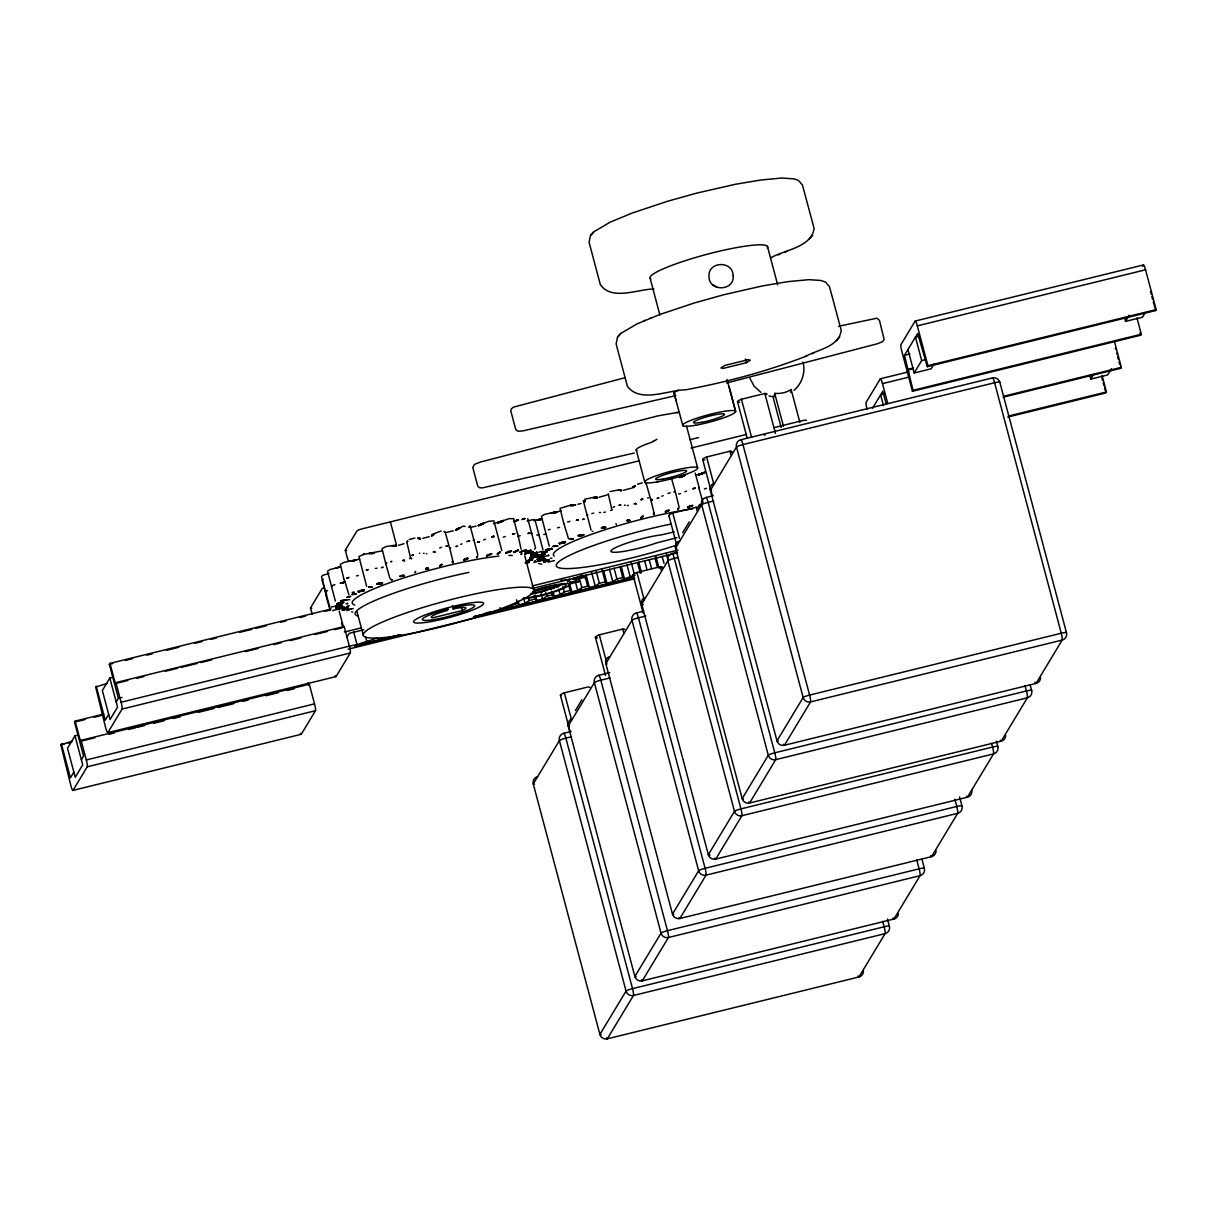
<?xml version="1.0" encoding="UTF-8"?>
<svg xmlns="http://www.w3.org/2000/svg" width="1217" height="1217" viewBox="0 0 1217 1217"><rect width="100%" height="100%" fill="white"/><g stroke="black" fill="none" stroke-linecap="round" stroke-linejoin="round"><path stroke-width="1.5" d="M583.247 500.613L591.036 530.019M783.459 426.269L774.697 393.334A26.272 25.785 31.1 0 0 791.156 389.562L799.888 422.405M344.365 579.642L348.914 594.809M551.058 512.935L544.425 514.441L541.398 516.419L549.293 546.159M527.752 518.685L535.556 548L534.613 549.247M501.83 550.571L493.828 520.861L488.625 521.302L478.585 525.12M407.01 542.371L407.665 540.941L407.239 541.991M382.108 550.845L363.427 554.465L358.893 556.519L366.667 586.366M563.836 523.386L568.552 538.842M608.165 494.665L608.257 493.843L611.923 509.893M391.904 545.657L386.291 546.479L382.047 548.639L385.713 563.577L386.656 562.999L385.698 563.547L389.881 578.181M407.147 542.143L407.528 541.109M531.905 533.274L531.099 533.715M415.027 572.522L415.453 571.458M415.21 572.659L415.636 571.594M410.768 558.055L411.787 558.77L410.631 558.223L406.995 542.828M586.883 515.445L587.826 514.867M477.444 556.108L476.699 557.158M678.599 507.945L677.61 509.573L678.295 508.341M615.954 523.66L616.395 524.649M770.848 257.745C784.813 249.789 811.313 247.447 814.112 228.461L802.459 185.075L798.504 180.451L793.986 178.853L781.74 178.032L760.458 180.055L735.433 184.269L696.991 193.047L667.57 201.246L632.338 213.005L610.219 222.133L593.866 231.747L590.504 235.413L589.074 242.289L600.346 284.626C611.71 301.025 637.282 289.25 653.894 288.977M805.411 356.49C817.276 349.675 839.806 346.708 841.16 330.096L829.507 286.71L825.552 282.085L821.034 280.488L808.788 279.667L787.505 281.69L762.481 285.919L724.024 294.681L694.603 302.881L659.386 314.64L637.267 323.768L620.913 333.382L617.536 337.063L616.121 343.924L627.394 386.276C640.218 403.557 667.935 389.942 685.962 389.759C727.097 382.016 767.775 371.17 806.795 355.912M678.675 508.219L677.823 509.208L678.797 507.793M103.658 714.09L75.119 721.103L80.489 741.305L81.067 740.332L309.316 684.243L314.534 703.867A6.085 0.837 76.2 0 1 315.477 710.713L301.253 734.292L73.005 790.381A6.085 0.837 76.2 0 1 70.845 785.573L60.85 744.758L72.077 741.259M81.372 759.712L83.577 756.061L74.526 722.092L75.119 721.103M106.898 683.528L95.671 687.027L105.681 727.842A6.085 0.837 76.2 0 0 107.841 732.649L336.075 676.561L350.313 652.966A6.085 0.837 76.2 0 0 349.37 646.136L344.137 626.512L115.904 682.6L115.326 683.558L109.956 663.371L331.054 609.032M116.193 701.981L118.399 698.33L109.363 664.345L109.956 663.371M75.013 735.798L67.498 748.227L75.226 777.252L82.726 764.824L75.013 735.798L78.405 734.962M109.834 678.052L102.334 690.495L110.062 719.521L117.562 707.092L109.834 678.052L113.227 677.23M73.872 772.141L70.419 777.876L61.382 743.891M108.693 714.409L105.24 720.145L96.204 686.16M73.005 790.381L87.244 766.801A6.085 0.837 76.2 0 0 86.301 759.971L81.067 740.332M107.841 732.649L122.065 709.07A6.085 0.837 76.2 0 0 121.122 702.224L115.904 682.6M312.145 614.159L310.502 607.937L322.109 588.693A6.085 0.821 -14.9 0 1 324.254 587.552M348.214 561.083L345.324 550.206L356.946 530.962A6.085 0.821 -14.9 0 1 363.396 528.513L639.427 460.741M309.316 684.243L308.738 685.201L308.068 682.676M343.635 627.348L344.137 626.512M346.951 637.13L349.264 633.312L363.761 629.752M400.667 634.726L354.679 646.029C360.46 642.652 370.029 640.933 376.981 637.967L378.7 639.275L384.542 637.83M462.308 610.569A17.951 2.434 -14.9 0 0 453.256 608.972L454.184 607.435A27.078 3.681 -14.9 0 1 469.169 609.58A27.078 3.681 -14.9 0 1 425.083 620.427A27.078 3.681 -14.9 0 1 448.328 608.88L447.415 610.402A17.951 2.434 -14.9 0 0 432.933 617.78L462.308 610.569L461.38 607.07M575.382 710.591L581.909 699.76M682.661 532.742L689.202 521.91M908.856 371.778L880.332 378.791L866.093 402.386A6.085 0.837 76.2 0 0 867.036 409.216M912.461 391.296L913.054 390.322L904.49 355.273L917.648 333.458L927.324 366.667L1155.572 310.563L1156.15 309.605L1145.562 269.794A6.085 0.837 76.2 0 0 1143.402 264.971L915.154 321.06L900.93 344.654A6.085 0.837 76.2 0 0 901.873 351.485L912.461 391.296L1140.709 335.207L1141.303 334.234L1136.937 317.82M872.467 408.349L882.812 391.189L886.311 404.303M907.943 349.538L914.18 372.98L921.695 360.551L925.087 359.715M927.324 366.667L927.917 365.693L1156.15 309.605M933.971 364.142L931.157 368.812L914.18 372.98M1142.504 266.447L1143.402 264.971M1089.732 375.46L1090.706 379.111L1093.52 374.456M1124.569 317.728L1125.542 321.379L1129.285 315.157M1111.425 368.721L1107.683 374.942L1090.706 379.111M1145.319 312.541L1142.504 317.211L1125.542 321.379M1102.1 375.551L1106.466 391.965L1105.873 392.939L1007.813 417.051M1003.051 397.229L1120.735 368.295L1121.329 367.336L1114.696 342.449M330.02 609.854L325.867 595.28L326.688 594.733M543.01 549.901L535.1 520.313L533.426 519.568L527.067 521.028M477.368 556.565L476.44 557.736L477.596 556.184M349.096 605.792L346.389 606.994L348.671 605.883M587.385 515.05L587.385 515.019M468.788 527.417L469.001 526.413M385.698 563.547L386.671 563.03M613.14 507.306L614.631 506.637M432.141 535.602L433.769 533.959L431.548 535.83L432.841 535.115M633.296 487.439L634.924 485.796L632.703 487.667L634.011 486.952M698.771 487.606L702.985 502.408M590.504 235.413L592.131 233.649M592.268 233.481L593.866 231.747M617.536 337.063L619.179 335.284M619.316 335.116L620.913 333.382M809.32 239.004L812.697 235.322M836.368 340.638L839.745 336.957M611.786 510.029L610.675 510.501M433.739 551.833L433.085 552.062M634.894 503.671L633.874 504.005M539.222 535.328L538.523 535.632M439.596 565.753L441.71 564.292M640.75 517.59L642.865 516.145M439.778 565.89L441.877 564.445M640.933 517.727L643.032 516.282M499.335 552.381L497.403 554.07L500.096 552.107L498.468 552.898M699.942 505.177L698.558 505.907L700.505 504.218M323.296 579.17L322.201 580.463L326.262 594.885M794.016 390.307C802.049 383.614 805.73 372.189 802.961 362.088M521.089 549.217L517.636 533.381M567.624 582.213L568.354 580.813L566.666 580.205A26.455 3.59 -14.9 0 0 562.71 580.25L560.946 580.418M325.837 595.174L326.262 594.915M431.792 535.252L433.891 533.807L431.579 535.617M632.962 487.089L635.046 485.644L632.734 487.454M457.044 529.699L459.585 528.3L455.934 529.836L459.661 527.904L455.919 530.049L458.277 529.121M658.214 481.536L657.074 481.886M426.817 553.689L426.422 553.75M431.548 535.83L433.663 534.369M632.703 487.667L634.818 486.207M656.937 439.231L654.624 440.721M457.607 546.037L455.888 546.57L456.999 546.25M657.043 498.377L658.99 497.783M516.48 599.875L517.438 603.449L519.157 604.758L524.999 603.313L529.152 600.574L534.993 599.144L536.712 600.437L542.554 598.992L546.707 596.269L552.548 594.824L554.267 596.117L560.124 594.687L564.262 591.949L570.119 590.504L571.823 591.812L577.679 590.367L581.817 587.628L587.674 586.198L589.378 587.492L595.235 586.062L599.372 583.323L605.229 581.878L606.933 583.171L612.79 581.741L616.928 579.003L622.785 577.573L624.488 578.866L633.099 575.595M411.97 555.439L413.476 554.8M439.641 547.985L441.573 547.27M516.951 550.51L514.152 551.97L518.214 550.358L514 552.503L518.214 550.358M517.468 533.776L513.711 518.914M699.227 487.804L695.196 473.094M497.494 553.659L500.096 552.107M497.479 553.872L500.065 552.32M701.007 504.523L698.452 506.059L699.805 505.329M434.058 533.685L441.086 531.023M665.121 511.825L668.924 510.227M609.96 491.577L618.601 489.919M563.562 583.582L553.081 587.978A23.093 3.134 -14.9 0 1 532.529 593.333L530.597 593.668M467.495 558.04L463.829 559.79L467.617 558.238M455.919 530.049L459.6 528.087M641.116 499.639L642.728 499.076L641.131 499.655M569.267 579.018C569.495 587.522 580.007 575.732 584.905 577.771L585.514 576.767L573.739 579.444L572.598 578.699L582.928 575.093M409.52 558.649L410.418 558.314M383.279 567.183L381.438 567.609M479.285 541.763L477.49 542.204L479.559 541.626M584.449 519.02L582.913 519.4M680.531 493.554L678.645 494.041M480.015 525.242L483.392 523.721L478.433 525.44L483.423 523.356L478.433 525.653L481.673 524.588M681.185 477.079L684.547 475.558L679.603 477.277L684.578 475.193L679.588 477.49L682.843 476.425M523.432 518.838L525.105 518.64M332.743 585.362L334.918 584.647M637.495 484.199L642.257 482.86M456.132 529.486L463.388 526.124M515.582 551.118L518.229 550.145L514.091 552.351M460.726 544.41L461.958 543.832M661.896 496.247L663.128 495.669M529.076 550.662L525.501 552.183L530.795 550.434L525.485 552.548L530.795 550.236L527.311 551.316M345.689 608.363L342.327 609.884L347.819 608.287L342.433 610.067L347.606 607.922L343.924 609.017M546.859 560.216L543.482 561.722L549.11 560.261L543.893 562.193M667.966 493.493L670.217 492.779M652.799 441.725L650.41 442.76A27.383 3.712 -14.9 0 0 636.993 450.594M605.412 512.098L603.815 512.387M456.01 529.654L459.752 527.752M464.848 559.029L466.065 558.436M464.118 560.124L467.769 558.39M666.003 510.866L667.235 510.273M524.436 518.381L521.926 519.568L524.557 518.761M325.639 591.143L327.479 590.458M578.105 577.908L579.064 581.513L568.567 584.373M499.502 522.489L503.473 520.967L497.54 522.732L503.458 520.602L497.555 522.93L501.48 521.834M700.657 474.326L704.628 472.805L698.71 474.569L704.613 472.439L695.637 475.315M486.465 555.591L491.409 553.659M692.473 505.314L687.499 507.23L692.564 505.496M514.152 551.97L518.229 550.145M628.383 505.451L627.394 505.603M534.902 552.792L530.81 554.298L536.956 552.548L530.84 554.648L536.895 552.837M340.151 606.233L336.181 607.77L342.555 606.34L336.5 608.272M541.306 558.071L537.351 559.607L543.725 558.177L537.442 559.805L543.482 557.645L539.268 558.725M543.74 562.071L548.989 560.124L543.603 561.904L548.776 559.759L545.079 560.854M657.804 498.209L658.169 498.088M746.417 362.696L750.311 360.171L748.242 359.669L724.83 365.419L720.936 367.945L723.004 368.447L746.417 362.696L745.443 359.03M766.573 394.582A15.213 2.069 -14.9 0 0 764.839 393.471L741.244 399.298A15.213 2.069 -14.9 0 0 739.601 402.249M412.928 554.982L411.97 555.469L412.913 554.952M731.736 452.328A15.213 2.069 -14.9 0 0 730.002 451.203L706.408 457.044A15.213 2.069 -14.9 0 0 704.78 459.98M697.919 508.387A15.213 2.069 -14.9 0 0 696.185 507.276L672.575 513.118A15.213 2.069 -14.9 0 0 669.456 515.947M662.078 567.807A15.213 2.069 -14.9 0 0 660.329 566.696L636.734 572.538A15.213 2.069 -14.9 0 0 635.107 575.474M624.793 629.539A15.213 2.069 -14.9 0 0 622.708 629.067L599.114 634.894A15.213 2.069 -14.9 0 0 597.486 637.845M589.834 687.499A15.213 2.069 -14.9 0 0 587.75 687.027L564.156 692.853A15.213 2.069 -14.9 0 0 561.022 695.698M778.363 254.855L779.747 254.277M785.208 252.025L786.745 251.387M643.504 320.984L645.025 320.36M650.486 318.109L651.871 317.531M812.256 353.66L813.777 353.021M483.742 539.922L485.416 539.283M491.668 536.986L494.072 536.317L492.216 536.773M684.912 491.759L686.586 491.12M476.106 526.094L469.96 527.539M514.152 521.652L518.351 519.75L513.544 521.256M347.149 577.969L349.005 577.466L346.617 578.166M548.319 529.806L550.175 529.334M478.494 525.257L483.484 523.219M478.433 525.44L483.392 523.523M478.433 525.653L483.392 523.721M679.603 477.277L684.578 475.193M679.588 477.49L684.547 475.558M486.602 555.743L491.531 553.826M534.02 556.762L529.684 558.177L536.271 556.534L529.775 558.512L536.241 556.352L531.829 557.371M688.989 506.394L690.648 505.74M687.757 507.58L692.701 505.663M341.171 602.309L336.881 603.754L343.498 602.141L337.018 604.149L343.574 602.491L336.957 603.967L343.437 601.928L338.98 602.917M542.341 554.146L538.036 555.591L544.653 553.978L538.188 555.986L544.699 554.176L538.112 555.804L544.592 553.781L540.15 554.754M479.376 541.717L477.49 542.234M693.371 488.61L695.242 488.154L692.823 488.793M505.679 553.035L511.657 551.225L505.8 553.172M570.028 505.344L560.048 508.356L563.821 523.69M702.635 473.672L698.71 474.767L704.643 472.318L698.786 474.265M650.73 499.624L652.084 499.518L651.536 500.643L652.084 499.518L650.73 499.624L646.501 484.503M368.066 569.647L366.378 570.134L368.234 569.602M567.548 521.971L569.967 521.363M466.811 541.656L469.671 540.804M342.327 609.884L347.606 607.922M342.433 610.067L347.712 608.12M342.57 610.234L347.819 608.287M525.501 552.183L530.795 550.236M525.516 552.381L530.795 550.434M530.779 552.092L524.801 553.933L532.985 551.544L524.801 553.933M543.482 561.722L548.776 559.759M543.603 561.904L548.867 559.957M522.093 553.902L520.922 554.45L521.272 553.613M556.838 587.218L558.968 586.442M382.336 567.457L381.636 567.594M336.379 608.135L342.479 606.188L336.272 607.968L342.312 605.807L338.098 606.887M583.491 519.294L582.608 519.446M532.863 553.446L536.94 552.351L530.84 554.648L536.94 552.716M631.395 488.154L623.636 490.253M693.386 488.641L695.242 488.154M492.216 536.803L494.072 536.317M512.479 534.187L514.897 533.624M503.275 537.153L505.283 536.499M409.216 539.527L414.891 538.036M525.561 563.045L528.908 562.406L525.607 563.075L528.802 562.148L525.485 562.878L528.756 561.965L525.485 562.756L526.489 562.315M549.856 548.684L545.535 549.978L552.107 548.624L545.612 550.388L552.107 548.989L545.642 550.54L552.062 548.411L547.68 549.217M581.072 503.473L577.877 504.249M706.423 488.306L704.43 488.975M535.45 560.748L534.446 561.052M536.819 552.914L541.702 551.271M520.055 552.199L526.368 549.947L520.131 552.351M497.57 522.565L509.299 518.609L513.635 518.685M497.54 522.732L503.442 520.77M497.555 522.93L503.473 520.967M698.71 474.569L704.613 472.439M698.71 474.767L704.628 472.805M507.306 551.803L509.284 551.149M505.557 552.868L511.475 550.905M349.979 561.128L355.973 559.942L344.168 562.33L340.258 564.369L344.061 579.611M591.812 513.574L593.622 513.118M584.616 499.229L593.075 497.494M553.005 588.511L554.556 588.009M353.265 608.485L346.845 610.615M390.657 561.737L391.889 561.387L390.992 561.63M404.257 560.246L404.576 561.113C403.77 559.485 402.355 561.007 403.861 560.322M512.874 534.08L513.97 533.791M641.329 499.563L642.743 499.107M336.181 607.77L342.312 605.807M336.272 607.968L342.388 606.02M530.81 554.298L536.94 552.351M530.84 554.496L536.956 552.548M536.241 556.352L529.73 558.36M537.351 559.607L543.482 557.645M537.442 559.805L543.558 557.858M453.272 530.81L446.624 532.392M362.21 590.23L358.148 591.295L364.233 590.306L358.178 591.705L364.218 590.078L360.171 590.625M563.365 542.067L559.303 543.132L565.388 542.143L559.333 543.543L565.373 541.915L561.341 542.463M403.785 560.352L402.644 560.52M547.954 562.193L554.404 560.596M348.397 577.649L347.758 577.816M527.874 533.548C532.361 532.514 526.505 533.807 529.106 533.244M549.765 589.53L552.001 588.845M503.473 520.48L493.478 523.782M518.001 536.301L520.176 535.678M404.059 543.725L398.552 545.277M606.796 495.091L599.22 497.175M328.94 573.481L322.566 575.413L321.516 576.873L329.731 606.979M513.559 521.424L518.412 520.009M513.589 521.606L518.457 520.207M521.956 550.966L524.116 550.343M519.963 552.031L526.429 550.16M348.883 609.337L351.059 608.713M545.642 559.059L533.867 562.467M429.175 536.667L422.923 538.325M620.792 505.07C616.76 505.633 622.191 504.918 620.107 505.131M338.022 609.2L344.487 607.222L332.697 610.63M545.703 559.242L539.192 561.037M537.61 520.237L540.804 519.157M536.758 535.039L538.675 534.75M380.769 582.897L377.255 583.673L382.442 583.126L377.24 584.099L382.457 582.913L379.035 583.156M581.939 534.735L578.425 535.51L583.612 534.963L578.394 535.936L583.612 534.75L580.205 534.993M336.881 603.754L343.437 601.928M336.957 603.967L343.498 602.141M337.018 604.149L343.544 602.339L337.094 604.286M538.036 555.591L544.592 553.781M538.188 555.986L544.699 554.176M529.775 558.512L536.286 556.701L529.806 558.618M544.623 590.534L546.752 589.941M545.612 550.388L552.107 548.624M352.276 592.329L354.436 592.344L352.367 592.74M445.331 532.666L449.575 547.772L450.64 547.741M366.378 570.104L367.321 569.83M465.137 526.337L464.012 526.429M625.371 377.605L513.68 407.071L511.368 408.775L510.775 410.874L515.734 429.479L517.986 431.244L522.869 430.894L675.754 395.601M726.503 383.036L877.061 343.848L882.401 341.794L884.166 339.573L879.48 320.421L877.046 318.169L838.574 326.278M342.646 582.684L344.837 582.122L340.425 583.217L344.852 582.152M540.698 518.959L537.473 519.796L542.386 518.731M543.801 534.522L546.007 533.989M676.956 537.671L656.769 542.873A30.897 4.199 -14.9 0 1 616.867 552.214A30.897 4.199 -14.9 0 1 621.05 545.262A30.897 4.199 -14.9 0 1 661.607 534.841L674.233 531.89M533.761 520.678L537.442 519.75M531.144 556.032L537.366 554.496L531.099 555.819M543.178 556.139L537.108 557.766M337.961 609.063L344.533 607.405M541.185 559.972L543.39 559.424M540.211 592.147L542.508 591.568M774.134 427.623L801.075 420.945A6.085 0.821 -14.9 0 1 806.399 420.489M348.138 649.178L634.802 578.775M342.083 604.484L335.846 605.792M915.154 321.06A6.085 0.837 76.2 0 1 917.314 325.882L1145.562 269.794M918.85 336.272L915.443 337.109L921.695 360.551M904.49 355.273L909.844 353.964M908.217 369.253L913.556 367.945M907.684 370.12L913.039 368.812M880.332 378.791A6.085 0.837 76.2 0 1 882.492 383.614L909.236 377.042M689.826 439.717L698.604 437.557M884.014 394.004L880.621 394.84L883.496 405.657M913.054 390.322L1141.303 334.234M691.089 448.039L746.447 434.439M711.626 490.664A6.085 0.821 -14.9 0 1 710.348 490.375L736.498 447.035A6.085 5.963 31.1 0 1 740.803 439.763L992.448 377.924A6.085 5.963 31.1 0 1 999.842 382.305L1066.503 632.81A6.085 5.963 31.1 0 1 1062.198 640.066L1036.047 683.406L784.402 745.26A6.085 5.963 31.1 0 1 776.994 740.864L710.348 490.375A6.085 5.963 31.1 0 1 713.618 483.468M1003.629 396.27L1121.329 367.336M1008.406 416.062L1106.466 391.965M1005.714 735.677A6.085 5.963 31.1 0 1 1001.211 741.153L749.566 803.007A6.085 5.963 31.1 0 1 742.172 798.611L675.511 548.122L701.661 504.766A6.085 5.963 31.1 0 1 705.966 497.51L713.314 495.699M713.634 500.978L708.127 502.332A6.085 0.821 -14.9 0 0 701.661 504.766L768.307 755.27A6.085 5.963 31.1 0 0 775.716 759.667L1027.361 697.813A6.085 5.963 31.1 0 0 1031.666 690.556L1030.206 685.065M109.363 664.345L112.922 663.478M125.412 660.405L132.547 658.656M146.801 655.157L152.155 653.833M166.425 650.334L178.899 647.261M194.948 643.321L202.083 641.572M210.997 639.366L216.352 638.058M239.521 632.368L252.01 629.295M255.57 628.413L266.28 625.781M280.534 622.283L285.889 620.974M300.158 617.46L305.497 616.152M325.122 611.33L330.461 610.006M115.326 683.558L127.8 680.501M136.715 678.31L143.849 676.561M165.253 671.297L177.728 668.224M181.303 667.357L197.352 663.402M200.911 662.535L211.606 659.903M245.484 651.582L257.974 648.509M274.023 644.569L281.157 642.804M290.072 640.614L300.766 637.997M315.036 634.483L327.51 631.41M334.645 629.661L341.779 627.911M344.35 632.034L361.221 627.881M532.133 585.955L677.899 550.13M971.79 790.411A6.085 5.963 31.1 0 1 967.393 797.226L715.748 859.08A6.085 5.963 31.1 0 1 708.34 854.684L641.694 604.195L667.829 560.839A6.085 5.963 31.1 0 1 672.134 553.583L677.641 552.229M533.289 588.237L677.108 552.898M532.94 591.614L554.222 586.381A16.734 2.267 -14.9 0 0 556.382 585.438M677.975 557.492L674.294 558.405A6.085 0.821 -14.9 0 0 667.829 560.839L734.49 811.343A6.085 5.963 31.1 0 0 741.883 815.725L993.544 753.886A6.085 5.963 31.1 0 0 997.849 746.63L996.388 741.138M118.399 698.33L121.974 697.463M517.438 603.449L501.602 609.063L499.883 607.77M121.122 702.224L349.37 646.136M348.534 646.486L356.992 644.402L353.691 631.973M485.507 613.018L489.888 611.938M354.649 645.892L399.8 634.802M473.565 616.669L633.859 577.269M474.234 616.654L634.255 577.33M122.065 709.07L350.313 652.966M74.526 722.092L85.236 719.46M94.15 717.269L101.285 715.505M60.85 744.758L64.41 743.891M67.985 743.009L71.544 742.142M80.489 741.305L94.759 737.791M109.028 734.292L114.368 732.969M128.637 729.47L135.772 727.72M137.551 727.279L144.686 725.53M153.601 723.339L164.295 720.707M173.225 718.517L180.344 716.752M198.188 712.371L214.222 708.431M217.797 707.549L233.847 703.609M242.761 701.418L248.116 700.11M265.945 695.728L278.419 692.656M287.334 690.465L294.468 688.716M936.056 850.713A6.085 5.963 31.1 0 1 931.553 856.646L679.892 918.485A6.085 5.963 31.1 0 1 672.499 914.104L605.838 663.6L631.988 620.259A6.085 5.963 31.1 0 1 636.293 613.003L643.641 611.193M645.801 616.015L638.453 617.81A6.085 0.821 -14.9 0 0 631.988 620.259L698.649 870.763A6.085 5.963 31.1 0 0 706.043 875.145L957.688 813.306A6.085 5.963 31.1 0 0 961.993 806.034L959.559 796.892M86.301 759.971L314.534 703.867M87.244 766.801L315.477 710.713M898.42 913.526A6.085 5.963 31.1 0 1 893.932 919.018L642.272 980.856A6.085 5.963 31.1 0 1 634.878 976.475L568.217 725.971L594.368 682.631A6.085 5.963 31.1 0 1 598.673 675.359L609.687 672.651M610.021 677.93L600.833 680.181A6.085 0.821 -14.9 0 0 594.368 682.631L661.029 933.12A6.085 5.963 31.1 0 0 668.422 937.516L920.067 875.662A6.085 5.963 31.1 0 0 924.372 868.406L921.938 859.263M863.462 971.044A6.085 5.963 31.1 0 1 858.959 976.977L607.313 1038.816A6.085 5.963 31.1 0 1 599.905 1034.435L533.259 783.931L559.409 740.59A6.085 5.963 31.1 0 1 563.714 733.319L571.062 731.508M571.382 736.787L565.859 738.141A6.085 0.821 -14.9 0 0 559.409 740.59L626.055 991.079A6.085 5.963 31.1 0 0 633.464 995.476L885.109 933.622A6.085 5.963 31.1 0 0 889.414 926.365L887.467 919.048M551.392 513.376L557.462 512.174L551.316 513.209M340.532 566.863L329.807 569.602L327.51 571.29L335.344 601.031M537.564 520.055L542.523 519.05M539.876 519.887L542.052 519.37M326.658 591.781L325.365 591.934M604.301 527.204L601.578 527.646L605.518 527.6L601.517 528.072L605.534 527.372L602.978 527.296M403.146 575.367L400.408 575.808L404.348 575.763L400.347 576.234L404.379 575.535L401.823 575.458M545.535 549.978L552.062 548.411M525.546 562.939L528.802 562.148M651.125 499.7L651.719 499.609M634.24 453.028L482.251 487.926L479.315 487.637L477.733 486.1L472.774 467.495L474.402 464.392L480.624 462.004L657.591 415.925L676.865 412.533M447.506 546.022L445.909 546.205L446.943 546.007M543.39 556.549L537.214 557.858L549.034 555.515L548.335 554.967M350.055 561.22L356.201 560.155M561.448 510.912L557.021 511.748M492.596 536.667L493.691 536.378M557.538 527.767L559.577 527.357M356.368 575.9L358.406 575.489M525.425 562.68L528.756 561.965M527.144 560.611L532.62 559.714M359.7 559.196L355.851 559.911M419.789 553.218L419.424 553.233M364.157 590.686L358.148 591.873L364.202 590.504M533.183 555.119L535.282 554.678M531.16 556.23L537.366 554.906M538.888 556.838L540.972 556.397M337.733 605.001L339.817 604.56M647.627 497.936L648.585 497.859M674.294 491.942L675.359 491.942L674.294 491.942L675.359 491.942L679.01 506.713M468.241 541.169L469.062 540.972M470.051 525.561L477.855 554.876M547.239 551.742L541.763 552.64M346.084 599.905L340.486 600.62M550.48 558.329L551.955 558.116M346.024 603.906L347.864 603.678L347.18 603.13M551.225 513.057L557.249 511.855M553.537 513.148L555.56 512.753M352.382 561.311L354.406 560.915M559.303 543.132L565.373 541.915M559.333 543.345L565.388 542.143M559.333 543.543L565.373 542.341M358.148 591.295L364.218 590.078M358.163 591.508L364.233 590.306M570.499 505.77L575.702 504.994L570.408 505.587M377.24 584.099L382.442 583.126M331.13 607.04L336.166 606.051M332.089 586.427L331.648 586.503M618.936 505.374L620.122 505.161M446.472 546.068L446.943 546.037M515.202 521.226L516.312 521.028M346.419 600.148L349.781 599.54M541.732 564.216L538.614 563.517M369.131 553.613L374.425 552.99M532.514 560.094L527.083 560.991L532.59 559.911M628.946 519.963L627.196 520.07L629.661 520.313L628.124 519.887M427.775 568.126L426.041 568.233L428.49 568.476L426.954 568.05M375.292 568.445L377.042 568.187M528.999 559.82L530.84 559.531M340.73 600.924L346.297 600.118L340.866 601.015M583.475 535.358L578.334 536.104L583.552 535.176M356.125 593.805L352.23 594.611M575.443 504.69L570.164 505.374L575.291 504.614M572.401 505.679L574.135 505.42M368.994 553.537L374.136 552.777M371.231 553.841L372.98 553.583M578.425 535.51L583.612 534.75M578.425 535.723L583.612 534.963M377.255 583.673L382.457 582.913M356.246 593.987L352.048 594.535M557.538 545.946L553.05 546.235M529.106 533.213L530.11 533.092M392.498 546.068L396.468 545.794L392.391 545.885M570.225 582.624L579.064 581.513M593.546 497.723L597.501 497.464M599.281 512.57L600.62 512.479M554.191 545.764L555.652 545.627M353.036 593.926L354.482 593.79M605.336 527.995L601.411 528.254L605.442 527.813M473.139 540.105L474.158 540.089M595.174 497.966L596.497 497.89M601.578 527.646L605.534 527.372M601.563 527.874L605.518 527.6M396.179 545.49L392.072 545.672L395.997 545.414M394.019 546.129L395.342 546.053M400.408 575.808L404.379 575.535M400.408 576.037L404.348 575.763M400.347 576.234L404.287 575.976M677.169 412.533L679.482 412.578M676.424 412.548L677.626 412.502M584.069 501.587L584.495 501.8M628.52 520.48L629.539 520.754L627.105 520.511L629.661 520.313M427.35 568.643L428.384 568.917L425.935 568.674L428.49 568.476M619.286 490.329L621.735 490.573L619.149 490.147M352.702 612.151L351.743 611.892M570.119 538.872L573.39 539.177L570.499 539.085M368.964 587.035L372.219 587.339L369.329 587.248M570.743 538.568L571.731 538.599M369.588 586.731L370.561 586.761M624.458 505.161L625.295 505.253M423.303 553.324L424.125 553.416M420.443 538.568L417.644 538.112L420.063 538.355M621.431 490.268L618.799 489.949L621.233 490.192M620.32 490.573L621.142 490.649M627.105 520.511L629.63 520.541M419.165 538.735L419.987 538.812M425.935 568.674L428.384 568.917M771.456 396.499L768.992 395.981M584.312 501.145L585.164 501.298L583.749 501.13M654.183 513.544L653.909 513.285M452.922 561.676L452.754 561.448M592.192 531.266L592.953 531.479M391.053 579.475L392.3 580.022L390.642 579.216M584.647 500.735L585.286 501.115M654.32 514.046L653.529 513.3M449.499 547.27L453.165 562.208M713.01 284.93L717.132 287.258M585.042 501.723L584.419 500.948M583.78 500.902L585.073 501.51M645.618 483.56L645.877 483.91M444.372 531.631L445.239 532.468L444.144 531.418M760.808 392.33L754.114 386.185L749.809 378.168M452.374 561.463L453.135 562.437L452.344 561.691M653.423 513.726L654.061 514.654M653.499 513.528L654.29 514.274M453.043 562.634L452.252 561.889L452.907 562.817M775.077 396.499A26.272 25.785 31.1 0 1 772.871 396.362L772.917 396.407A26.348 3.636 76.2 0 0 774.697 393.456M671.206 477.399L675.359 491.972M729.105 386.671L735.661 411.3M735.524 411.346L727.021 379.415M697.66 467.921L686.479 425.92M673.716 391.996L682.767 425.463M1150.537 291.639L1151.206 294.164M1151.875 296.689L1152.545 299.215M1153.214 301.74L1153.899 304.265M1154.233 305.513L1154.903 308.038M1155.237 309.301L1155.572 310.563M1140.04 332.728L1140.709 335.207M1115.365 348.108L1115.7 349.37M1116.719 353.158L1117.054 354.421M1117.723 356.946L1118.393 359.471M1119.062 361.997L1119.731 364.522M1120.401 367.032L1120.735 368.295M1101.902 378.015L1102.572 380.495M1103.226 382.99L1103.895 385.485M1104.549 387.964L1105.219 390.459M1024.957 685.49L1026.418 690.982A6.085 0.837 76.2 0 1 1027.361 697.813L1001.211 741.153A6.085 0.837 76.2 0 1 1000.328 740.164M917.314 325.882L927.917 365.693M991.627 743.389L992.6 747.055A6.085 0.837 76.2 0 1 993.544 753.886L967.393 797.226A6.085 0.837 76.2 0 1 966.511 796.237M882.492 383.614L887.786 403.527M954.813 799.158L956.76 806.475A6.085 0.837 76.2 0 1 957.688 813.306L931.553 856.646A6.085 0.837 76.2 0 1 930.67 855.657M767.44 246.397L777.678 284.869M916.705 859.689L919.124 868.832A6.085 0.837 76.2 0 1 920.067 875.662L893.932 919.018A6.085 0.837 76.2 0 1 893.05 918.014M772.871 396.362L781.147 427.471M764.839 393.471L775.457 433.374M882.705 921.315L884.166 926.791A6.085 0.837 76.2 0 1 885.109 933.622L858.959 976.977A6.085 0.837 76.2 0 1 858.076 975.973M741.427 399.222L751.574 437.314M737.517 401.762L747.177 438.029M730.002 451.203L730.976 454.839M706.59 456.968L713.831 484.168M702.681 459.509L712.341 495.775M650.137 278.343L659.888 314.99M674.218 393.289L676.15 400.576M696.185 507.276L697.143 510.912M672.773 513.026L679.527 538.431M668.863 515.567L676.591 544.592M666.262 553.507L667.692 558.892M636.217 449.91L644.767 482.069M662.124 556.245L664.026 563.425M660.329 566.696L661.303 570.332M655.796 555.895L659.127 568.445M655.035 558.177L657.423 567.137M649.178 559.622L651.567 568.582M644.569 560.565L646.942 569.526M638.712 561.995L641.572 572.751M637.48 562.497L640.34 573.253M636.932 572.446L644.173 599.662M631.151 562.148L634.483 574.683M633.023 574.987L643.154 613.079M626.998 564.871L630.345 577.421M621.157 566.316L624.488 578.866M619.925 566.818L622.785 577.573M614.068 568.248L616.928 579.003M609.443 569.191L612.79 581.741M622.708 629.067L623.682 632.688M603.602 570.636L606.933 583.171M601.883 569.328L605.229 581.878M596.041 570.773L599.372 583.323M591.416 571.716L595.235 586.062M586.046 574.941L589.378 587.492M584.814 575.443L587.674 586.198M599.312 634.818L606.538 662.018M595.402 637.358L605.534 675.45M579.429 578.668L581.817 587.628M575.763 583.202L577.679 590.367M569.434 582.852L571.823 591.812M568.674 585.134L570.119 590.504M562.832 586.579L564.262 591.949M558.679 589.302L560.124 594.687M553.309 592.542L554.267 596.117M551.605 591.234L552.548 594.824M545.748 592.679L546.707 596.269M541.124 593.622L542.554 598.992M564.338 692.777L571.579 719.977M524.74 555.773L533.852 590.032A88.233 11.972 -14.9 0 1 407.954 634.103A88.233 11.972 -14.9 0 1 403.907 613.718A88.233 11.972 -14.9 0 1 533.852 590.032M535.282 595.052L536.712 600.437M534.05 595.554L534.993 599.144M560.428 695.318L570.088 731.6M528.193 596.999L529.152 600.574M523.569 597.943L524.999 603.313M518.199 601.168L519.157 604.758M452.328 605.473L453.256 608.972M390.383 521.88L396.544 545.262M365.556 636.765L366.986 642.15M357.053 611.755L363.29 635.198M339.193 611.071L343.559 627.47M341.551 623.119L342.114 625.249M650.654 499.107L654.381 514.365M301.253 734.292A6.085 0.837 76.2 0 1 300.371 733.303M336.075 676.561A6.085 0.837 76.2 0 1 335.192 675.572M346.632 550.495A6.085 0.821 -14.9 0 1 345.324 550.206M791.156 389.562A26.607 3.666 76.2 0 1 790.654 392.619M311.811 608.226A6.085 0.821 -14.9 0 1 310.502 607.937M547.315 590.26A26.455 3.59 -14.9 0 1 531.038 594.139M534.43 590.199A26.455 3.59 -14.9 0 1 566.894 583.597A26.455 3.59 -14.9 0 1 556.26 591.203A26.455 3.59 -14.9 0 1 522.352 598.84M533.548 591.006A23.108 3.134 -14.9 0 1 563.638 584.556A23.108 3.134 -14.9 0 1 553.994 591.432A23.108 3.134 -14.9 0 1 523.903 597.882M554.283 556.108A87.396 11.866 -14.9 0 1 596.908 532.453A87.396 11.866 -14.9 0 1 692.716 508.858M674.872 545.703A87.396 11.866 -14.9 0 1 556.275 565.692A87.396 11.866 -14.9 0 1 671.465 523.949M354.786 605.047A87.396 11.866 -14.9 0 1 396.544 580.357A87.396 11.866 -14.9 0 1 498.97 556.123M508.873 555.454A87.396 11.866 -14.9 0 1 512.296 555.454M357.692 615.924A87.396 11.866 -14.9 0 1 383.112 597.167A87.396 11.866 -14.9 0 1 468.941 572.386M654.563 440.463A20.765 12.109 -40.5 0 1 652.768 441.467M650.852 278.967A60.85 8.26 -14.9 0 1 706.666 254.383A60.85 8.26 -14.9 0 1 767.303 247.994M674.994 393.973A27.383 3.712 -14.9 0 1 678.356 390.109M1066.503 632.81A6.085 0.821 -14.9 0 0 1061.254 633.236L809.609 695.074A6.085 0.821 -14.9 0 0 803.144 697.524L776.994 740.864A6.085 0.821 -14.9 0 0 778.287 741.168M999.842 382.305A6.085 0.821 -14.9 0 0 994.608 382.731L742.948 444.585A6.085 0.821 -14.9 0 0 736.498 447.035L803.144 697.524A6.085 5.963 31.1 0 0 810.552 701.92L1062.198 640.066A6.085 0.837 76.2 0 0 1061.254 633.236L994.608 382.731A6.085 0.837 76.2 0 0 992.448 377.924M740.803 439.763A6.085 0.837 76.2 0 1 742.948 444.585L809.609 695.074A6.085 0.837 76.2 0 1 810.552 701.92L784.402 745.26A6.085 0.837 76.2 0 1 783.52 744.272M1035.013 682.037A6.085 0.837 76.2 0 0 1036.047 683.406A6.085 5.963 31.1 0 0 1040.55 677.489M764.2 435.169A15.06 2.038 -14.9 0 1 765.219 434.925M1031.666 690.556A6.085 0.821 -14.9 0 0 1026.418 690.982L774.773 752.821A6.085 0.821 -14.9 0 0 768.307 755.27L742.172 798.611A6.085 0.821 -14.9 0 0 743.45 798.915M705.966 497.51A6.085 0.837 76.2 0 1 708.127 502.332L774.773 752.821A6.085 0.837 76.2 0 1 775.716 759.667L749.566 803.007A6.085 0.837 76.2 0 1 748.683 802.003M676.804 548.411A6.085 0.821 -14.9 0 1 675.511 548.122A6.085 5.963 31.1 0 1 679.816 540.85M997.849 746.63A6.085 0.821 -14.9 0 0 992.6 747.055L740.955 808.894A6.085 0.821 -14.9 0 0 734.49 811.343L708.34 854.684A6.085 0.821 -14.9 0 0 710.028 854.942M672.134 553.583A6.085 0.837 76.2 0 1 674.294 558.405L740.955 808.894A6.085 0.837 76.2 0 1 741.883 815.725L715.748 859.08A6.085 0.837 76.2 0 1 714.866 858.076M643.382 604.438A6.085 0.821 -14.9 0 1 641.694 604.195A6.085 5.963 31.1 0 1 644.447 597.547M961.993 806.034A6.085 0.821 -14.9 0 0 956.76 806.475L705.099 868.314A6.085 0.821 -14.9 0 0 698.649 870.763L672.499 914.104A6.085 0.821 -14.9 0 0 673.777 914.393M636.293 613.003A6.085 0.837 76.2 0 1 638.453 617.81L705.099 868.314A6.085 0.837 76.2 0 1 706.043 875.145L679.892 918.485A6.085 0.837 76.2 0 1 679.01 917.496M607.131 663.904A6.085 0.821 -14.9 0 1 605.838 663.6A6.085 5.963 31.1 0 1 609.108 656.708M924.372 868.406A6.085 0.821 -14.9 0 0 919.124 868.832L667.479 930.686A6.085 0.821 -14.9 0 0 661.029 933.12L634.878 976.475A6.085 0.821 -14.9 0 0 636.156 976.764M598.673 675.359A6.085 0.837 76.2 0 1 600.833 680.181L667.479 930.686A6.085 0.837 76.2 0 1 668.422 937.516L642.272 980.856A6.085 0.837 76.2 0 1 641.389 979.868M569.51 726.26A6.085 0.821 -14.9 0 1 568.217 725.971A6.085 5.963 31.1 0 1 571.488 719.064M889.414 926.365A6.085 0.821 -14.9 0 0 884.166 926.791L632.521 988.645A6.085 0.821 -14.9 0 0 626.055 991.079L599.905 1034.435A6.085 0.821 -14.9 0 0 601.198 1034.724M563.714 733.319A6.085 0.837 76.2 0 1 565.859 738.141L632.521 988.645A6.085 0.837 76.2 0 1 633.464 995.476L607.313 1038.816A6.085 0.837 76.2 0 1 606.431 1037.827M534.537 784.22A6.085 0.821 -14.9 0 1 533.259 783.931A6.085 5.963 31.1 0 1 537.564 776.659M733.166 275.757C734.672 291.122 709.252 292.019 708.994 276.852C707.549 261.153 732.923 260.195 733.166 275.757M611.862 508.889L611.862 508.889M415.575 572.279L415.575 572.279M635.517 503.382L636.369 504.142L635.517 503.351M434.363 551.544L435.214 552.305L434.347 551.514M442.075 564.551L439.976 565.981L442.075 564.551M643.23 516.388L641.131 517.833L643.23 516.388M499.852 552.685L497.281 554.222L499.989 552.518M372.052 584.327L372.052 584.327M467.937 558.497L464.316 560.231L467.937 558.497M669.091 510.334L665.471 512.068L669.091 510.334M682.144 475.953L679.74 476.958L684.654 475.056L682.144 475.953M530.749 550.616L525.485 552.548L530.749 550.616M491.668 553.948L486.77 555.865L491.668 553.948M347.956 608.424L342.722 610.356L347.956 608.424M543.634 558.025L537.549 559.972L543.725 558.177M348.701 596.847L346.784 597.486L350.861 596.345L348.701 596.847M544.744 554.328L538.264 556.123L544.744 554.328M343.437 582.471L340.425 583.232L343.437 582.471M338.767 567.289L336.257 567.913L338.767 567.289M537.336 555.089L531.144 556.397L537.336 555.089M554.146 512.311L551.134 512.966L557.143 511.779L554.146 512.311M364.218 554.283L363.427 554.465L364.218 554.283M565.312 542.523L559.318 543.71L565.312 542.523M547.148 551.56L541.656 552.457L547.148 551.56M577.345 520.131L576.462 520.283L578.212 520.024L576.447 520.252L578.197 519.994L577.345 520.131M382.305 583.521L377.179 584.266L382.305 583.521M595.721 497.631L593.668 497.905L597.623 497.631L595.721 497.631M557.69 546.037L553.385 546.448L557.69 546.037M595.235 497.312L593.242 497.51L597.151 497.251L595.235 497.312M398.796 560.672L398.796 560.672M404.166 576.158L400.256 576.417L404.166 576.158M572.918 538.796L569.997 538.705L572.918 538.796M371.748 586.959L368.827 586.868L371.748 586.959M419.439 538.477L418.116 538.492L420.58 538.735L419.439 538.477M629.402 520.937L626.983 520.693L629.402 520.937M428.247 569.1L425.813 568.841L428.247 569.1M645.953 483.636L645.953 483.636M431.898 621.431A36.206 4.914 -14.9 0 0 483.56 603.343A36.206 4.914 -14.9 0 0 430.24 613.064A36.206 4.914 -14.9 0 0 431.898 621.431M657.697 481.826A27.383 3.712 -14.9 0 0 697.691 468.134A27.383 3.712 -14.9 0 0 658.245 475.026A27.383 3.712 -14.9 0 0 657.697 481.826M663.371 478.981A15.973 2.16 -14.9 0 0 686.662 470.994A15.973 2.16 -14.9 0 0 663.615 475.026A15.973 2.16 -14.9 0 0 663.371 478.981M695.561 425.25A27.383 3.712 -14.9 0 0 735.555 411.559A27.383 3.712 -14.9 0 0 696.109 418.45A27.383 3.712 -14.9 0 0 695.561 425.25M701.737 422.299A15.973 2.16 -14.9 0 0 724.511 414.328A15.973 2.16 -14.9 0 0 700.962 418.618A15.973 2.16 -14.9 0 0 701.737 422.299"/></g></svg>
